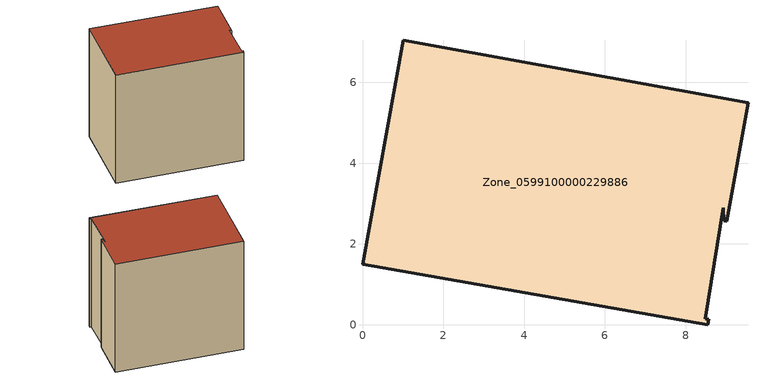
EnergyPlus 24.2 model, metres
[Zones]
Zone_0599100000229886
 floor ground (C_G): 8.94,2.9 8.49,0.15 8.58,0.13 8.55,0 0,1.5 1.01,7.04 9.55,5.49 9.02,2.56 8.95,2.58 z0
 wall outside (C_F): 9.02,2.56 9.55,5.49 1.01,7.04 0,1.5 8.55,0 8.58,0.13 8.49,0.15 8.94,2.9 8.95,2.58 9.02,2.56 z0:8.4
 roof outside (C_R): 8.49,0.15 8.94,2.9 8.95,2.58 9.02,2.56 9.55,5.49 1.01,7.04 0,1.5 8.55,0 8.58,0.13 z8.4
[BUILDING]
Pand.0599100000229886: North Axis=0; Terrain=City; Loads Convergence Tolerance Value=0.04; Temperature Convergence Tolerance Value=0.4; Solar Distribution=FullExterior; Maximum Number of Warmup Days=25; Minimum Number of Warmup Days=1
[Site:Location]
Rotterdam.The.Hague.AP_ZH_NLD Design_Conditions: Latitude=51.96; Longitude=4.45; Time Zone=1; Elevation=-4.5
[SITE:GROUNDTEMPERATURE:BUILDINGSURFACE]
18, 18, 18, 18, 18, 18, 18, 18, 18, 18, 18, 18
[MATERIAL] Thermal Absorptance=0.9; Solar Absorptance=0.7; Visible Absorptance=0.7
Name | Roughness | Thickness | Conductivity | Density | Specific Heat
G.TC.1975-1991 | MediumSmooth | 0.15 | 0.288461 | 540 | 1210
F.TC.1975-1991 | Rough | 0.3 | 0.230769 | 1920 | 840
R.TC.1975-1991 | MediumRough | 0.2 | 0.153846 | 1500 | 1000
[CONSTRUCTION]
C_G: G.TC.1975-1991
C_F: F.TC.1975-1991
C_R: R.TC.1975-1991
[ZONE]
Zone_0599100000229886: Type=1; Multiplier=1; Ceiling Height=Autocalculate; Volume=Autocalculate; Floor Area=autocalculate; Part of Total Floor Area=Yes
[ZONEINFILTRATION:DESIGNFLOWRATE]
Infil_Zone_0599100000229886: Zone or ZoneList or Space or SpaceList=Zone_0599100000229886; Schedule=AlwaysOn; Design Flow Rate Calculation Method=Flow/Area; Flow Rate per Floor Area=0.003; Constant Term Coefficient=1; Temperature Term Coefficient=0; Velocity Term Coefficient=0; Velocity Squared Term Coefficient=0
[HVACTEMPLATE:ZONE:IDEALLOADSAIRSYSTEM]
Zone_0599100000229886: Maximum Heating Supply Air Temperature=50; Minimum Cooling Supply Air Temperature=13; Maximum Heating Supply Air Humidity Ratio=0.0156; Minimum Cooling Supply Air Humidity Ratio=0.0077; Heating Limit=NoLimit; Cooling Limit=NoLimit; Dehumidification Control Type=ConstantSensibleHeatRatio; Cooling Sensible Heat Ratio=0.7; Dehumidification Setpoint=60; Humidification Control Type=None; Humidification Setpoint=30; Outdoor Air Method=None; Outdoor Air Flow Rate per Person=0.00944; Outdoor Air Flow Rate per Zone Floor Area=0; Outdoor Air Flow Rate per Zone=0; Demand Controlled Ventilation Type=None; Outdoor Air Economizer Type=NoEconomizer; Heat Recovery Type=None; Sensible Heat Recovery Effectiveness=0.7; Latent Heat Recovery Effectiveness=0.65
[ZONECONTROL:THERMOSTAT]
ThermostatControl_Zone_0599100000229886: Zone or ZoneList=Zone_0599100000229886; Control Type Schedule=DualSetpointControlType; Control 1=Thermostat_Zone_0599100000229886; Temperature Difference Between Cutout And Setpoint=0
[THERMOSTATSETPOINT:DUALSETPOINT]
Thermostat_Zone_0599100000229886: Heating Setpoint Temperature Schedule=HeatingSetpoint_Zone_0599100000229886; Cooling Setpoint Temperature Schedule=CoolingSetpoint_Zone_0599100000229886
[SCHEDULE:COMPACT]
HeatingSetpoint_Zone_0599100000229886: Through: 12/31, For: AllDays, Until: 24:00, 21
CoolingSetpoint_Zone_0599100000229886: Through: 12/31, For: AllDays, Until: 24:00, 24
DualSetpointControlType: Through: 12/31, For: AllDays, Until: 24:00, 4
AlwaysOn: Through: 12/31, For: AllDays, Until: 24:00, 1
